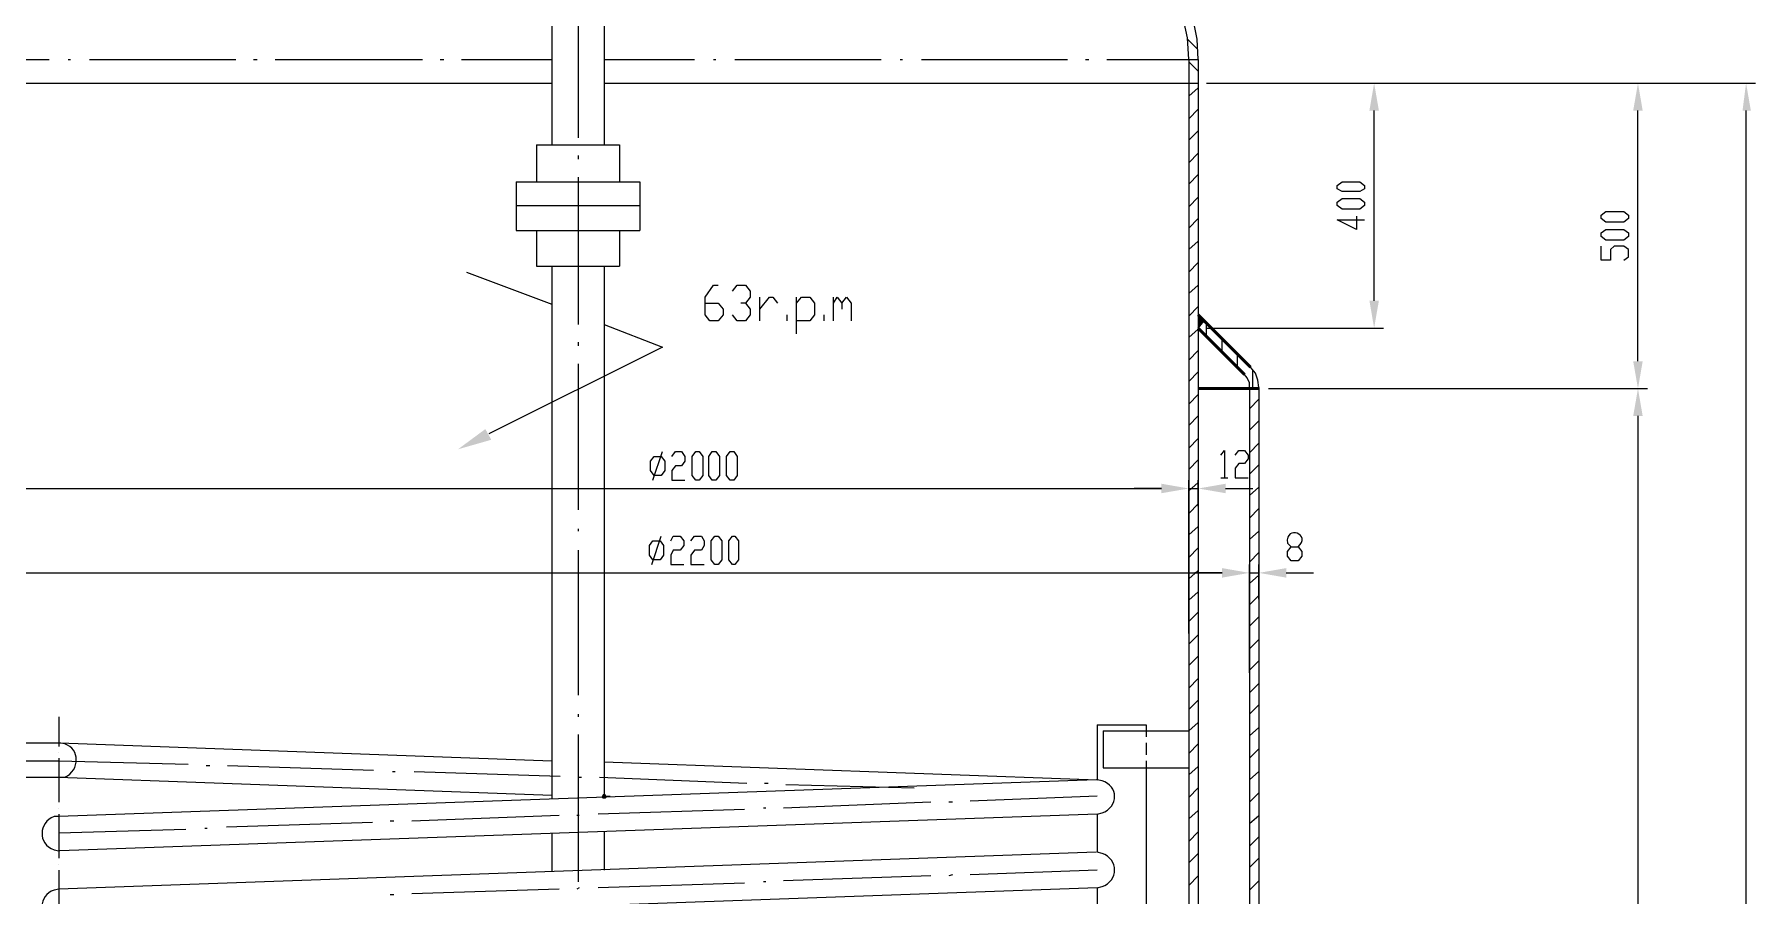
# Model space of a CAD drawing. Header units: millimetres. Extents: x -2210 to 6171, y -6737 to 5572.
# Drawn here: x -610 to 2208, y 1052 to 2461 of the extents above; entities that cross this region are included whole.
import ezdxf

# ---------------------------------------------------------------- set-up
doc = ezdxf.new("R2010")
doc.units = ezdxf.units.MM
doc.layers.add('1', color=7, linetype='Continuous')

msp = doc.modelspace()

# ---------------------------------------------------------------- hatches: boundary and pattern name
h = msp.add_hatch(color=0)
h.dxf.hatch_style = 2
h.paths.add_polyline_path([(1575.9, 2336.7), (1591.4, 2336.7), (1583.6, 2381.5)])
h = msp.add_hatch(color=0)
h.dxf.hatch_style = 2
h.paths.add_polyline_path([(2007.8, 2336.7), (2023.3, 2336.7), (2015.6, 2381.5)])
h = msp.add_hatch(color=0)
h.dxf.hatch_style = 2
h.paths.add_polyline_path([(2186.8, 2336.7), (2200.4, 2336.7), (2192.6, 2381.5)])
h = msp.add_hatch(color=0)
h.dxf.hatch_style = 2
h.paths.add_polyline_path([(1295.7, 2002.1), (1295.7, 1992.4), (1305.4, 1992.4)])
h = msp.add_hatch(color=0)
h.dxf.hatch_style = 2
h.paths.add_polyline_path([(1575.9, 2025.4), (1591.4, 2025.4), (1583.6, 1980.7)])
h = msp.add_hatch(color=0)
h.dxf.hatch_style = 2
h.paths.add_polyline_path([(1295.7, 1992.4), (1305.4, 1992.4), (1295.7, 1980.7)])
h = msp.add_hatch(color=0)
h.dxf.hatch_style = 2
h.paths.add_polyline_path([(2007.8, 1926.2), (2023.3, 1926.2), (2015.6, 1881.5)])
h = msp.add_hatch(color=0)
h.dxf.hatch_style = 2
h.paths.add_polyline_path([(2007.8, 1836.7), (2023.3, 1836.7), (2015.6, 1881.5)])
h = msp.add_hatch(color=0)
h.dxf.hatch_style = 2
h.paths.add_polyline_path([(138.1, 1797.8), (83.6, 1782.2), (128.4, 1815.3)])
h = msp.add_hatch(color=0)
h.dxf.hatch_style = 2
h.paths.add_polyline_path([(1235.4, 1725.8), (1235.4, 1710.3), (1280.1, 1718)])
h = msp.add_hatch(color=0)
h.dxf.hatch_style = 2
h.paths.add_polyline_path([(1235.4, 1725.8), (1235.4, 1710.3), (1280.1, 1718)])
h = msp.add_hatch(color=0)
h.dxf.hatch_style = 2
h.paths.add_polyline_path([(1340.5, 1725.8), (1340.5, 1710.3), (1295.7, 1718)])
h = msp.add_hatch(color=0)
h.dxf.hatch_style = 2
h.paths.add_polyline_path([(1334.6, 1587.7), (1334.6, 1572.1), (1379.4, 1579.9)])
h = msp.add_hatch(color=0)
h.dxf.hatch_style = 2
h.paths.add_polyline_path([(1334.6, 1587.7), (1334.6, 1572.1), (1379.4, 1579.9)])
h = msp.add_hatch(color=0)
h.dxf.hatch_style = 2
h.paths.add_polyline_path([(1439.7, 1587.7), (1439.7, 1572.1), (1394.9, 1579.9)])
h = msp.add_hatch(color=0)
h.dxf.hatch_style = 2
h.paths.add_polyline_path([(319.1, 1214.2), (321, 1218), (324.9, 1218), (326.8, 1214.2), (326.8, 1212.2), (324.9, 1210.3), (321, 1210.3), (319.1, 1212.2)])

# ---------------------------------------------------------------- linework, layer by layer
at = {"layer": '1', "color": 0, "lineweight": 25}
for points in [[(237.3, 2967.1), (237.3, 2280.3)], [(322.9, 2967.1), (322.9, 2280.3)], [(280.1, 2531.3), (280.1, 2292)], [(1293.8, 2437.9), (1278.2, 2453.5)], [(-733.5, 2420.4), (-585.6, 2420.4)], [(-554.5, 2420.4), (-550.6, 2420.4)], [(-519.5, 2420.4), (-280.2, 2420.4)], [(-251, 2420.4), (-245.1, 2420.4)], [(-216, 2420.4), (25.3, 2420.4)], [(54.5, 2420.4), (60.3, 2420.4)], [(89.5, 2420.4), (237.3, 2420.4)], [(322.9, 2420.4), (470.8, 2420.4)], [(501.9, 2420.4), (505.8, 2420.4)], [(537, 2420.4), (776.3, 2420.4)], [(807.4, 2420.4), (811.3, 2420.4)], [(842.4, 2420.4), (1081.7, 2420.4)], [(1110.9, 2420.4), (1116.7, 2420.4)], [(1145.9, 2420.4), (1295.7, 2420.4)], [(1280.1, 2420.4), (1280.1, -655.5)], [(1295.7, 2400.9), (1280.1, 2416.5)], [(1295.7, 2420.4), (1295.7, -655.5)], [(-733.5, 2381.5), (237.3, 2381.5)], [(322.9, 2381.5), (1295.7, 2381.5)], [(1280.1, 2360.1), (1295.7, 2373.7)], [(1309.3, 2381.5), (2029.2, 2381.5)], [(1309.3, 2381.5), (1599.2, 2381.5)], [(1640.1, 2381.5), (2208.2, 2381.5)], [(1280.1, 2323.1), (1295.7, 2338.7)], [(1583.6, 2025.4), (1583.6, 2336.7)], [(2015.6, 1926.2), (2015.6, 2336.7)], [(2192.6, -571.8), (2192.6, 2336.7)], [(1280.1, 2288.1), (1295.7, 2303.6)], [(212.1, 2280.3), (212.1, 2220)], [(212.1, 2280.3), (348.2, 2280.3)], [(280.1, 2262.8), (280.1, 2257)], [(348.2, 2280.3), (348.2, 2220)], [(1280.1, 2251.1), (1295.7, 2266.7)], [(280.1, 2227.8), (280.1, 1986.5)], [(1280.1, 2216.1), (1295.7, 2231.7)], [(179, 2220), (381.3, 2220)], [(179, 2220), (179, 2140.2)], [(381.3, 2220), (381.3, 2140.2)], [(1568.1, 2208.3), (1560.3, 2204.4), (1531.1, 2204.4), (1523.3, 2208.3), (1523.3, 2214.2), (1531.1, 2220), (1560.3, 2220), (1568.1, 2214.2), (1568.1, 2208.3)], [(179, 2181.1), (381.3, 2181.1)], [(1280.1, 2179.1), (1295.7, 2194.7)], [(1568.1, 2181.1), (1560.3, 2175.2), (1531.1, 2175.2), (1523.3, 2181.1), (1523.3, 2186.9), (1531.1, 2192.8), (1560.3, 2192.8), (1568.1, 2186.9), (1568.1, 2181.1)], [(2000, 2159.7), (1992.2, 2153.8), (1963, 2153.8), (1955.2, 2159.7), (1955.2, 2165.5), (1963, 2171.4), (1992.2, 2171.4), (2000, 2165.5), (2000, 2159.7)], [(1280.1, 2144.1), (1295.7, 2159.7)], [(1554.5, 2163.6), (1554.5, 2142.2), (1523.3, 2157.7), (1568.1, 2157.7)], [(2000, 2130.5), (1992.2, 2124.7), (1963, 2124.7), (1955.2, 2130.5), (1955.2, 2136.3), (1963, 2142.2), (1992.2, 2142.2), (2000, 2136.3), (2000, 2130.5)], [(179, 2140.2), (381.3, 2140.2)], [(212.1, 2140.2), (212.1, 2081.9)], [(348.2, 2140.2), (348.2, 2081.9)], [(1280.1, 2109.1), (1295.7, 2122.7)], [(1992.2, 2091.6), (2000, 2097.4), (2000, 2109.1), (1992.2, 2114.9), (1976.6, 2114.9), (1970.8, 2109.1), (1970.8, 2091.6), (1955.2, 2091.6), (1955.2, 2114.9)], [(1280.1, 2072.1), (1295.7, 2087.7)], [(97.3, 2072.1), (237.3, 2019.6)], [(212.1, 2081.9), (348.2, 2081.9)], [(237.3, 2081.9), (237.3, 1216.1)], [(322.9, 2081.9), (322.9, 1214.2)], [(488.3, 2021.5), (509.7, 2021.5), (517.5, 2011.8), (517.5, 2002.1), (509.7, 1992.4), (496.1, 1992.4), (488.3, 2002.1), (488.3, 2031.3), (501.9, 2050.7), (509.7, 2050.7)], [(533.1, 2041), (540.8, 2050.7), (554.5, 2050.7), (562.2, 2041), (562.2, 2031.3), (554.5, 2021.5), (546.7, 2021.5)], [(577.8, 1992.4), (577.8, 2031.3)], [(577.8, 2011.8), (593.4, 2031.3), (599.2, 2031.3), (607, 2021.5)], [(638.1, 1971), (638.1, 2031.3)], [(638.1, 2021.5), (645.9, 2031.3), (659.5, 2031.3), (667.3, 2021.5), (667.3, 2002.1), (659.5, 1992.4), (638.1, 1992.4)], [(698.4, 1992.4), (698.4, 2031.3)], [(698.4, 2021.5), (704.3, 2031.3), (712.1, 2021.5), (712.1, 2011.8)], [(712.1, 2021.5), (719.8, 2031.3), (727.6, 2021.5), (727.6, 1992.4)], [(1280.1, 2037.1), (1295.7, 2050.7)], [(554.5, 2021.5), (562.2, 2011.8), (562.2, 2002.1), (554.5, 1992.4), (540.8, 1992.4), (533.1, 2002.1)], [(622.6, 1992.4), (622.6, 2002.1)], [(682.9, 1992.4), (682.9, 2002.1)], [(1280.1, 2000.1), (1295.7, 2015.7)], [(322.9, 1986.5), (418.3, 1949.6)], [(1280.1, 1965.1), (1295.7, 1978.7)], [(1295.7, 1980.7), (1305.4, 1992.4)], [(1309.3, 1967.1), (1309.3, 1988.5)], [(1309.3, 1980.7), (1599.2, 1980.7)], [(418.3, 1949.6), (134.2, 1807.5)], [(280.1, 1957.3), (280.1, 1951.5)], [(1334.6, 1941.8), (1334.6, 1963.2)], [(280.1, 1922.3), (280.1, 1683)], [(1280.1, 1928.2), (1295.7, 1943.7)], [(1359.9, 1916.5), (1359.9, 1937.9)], [(1394.9, 1883.4), (1393, 1895.1), (1389.1, 1906.8), (1381.3, 1916.5)], [(1280.1, 1893.1), (1295.7, 1908.7)], [(1379.4, 1883.4), (1379.4, 1891.2), (1375.5, 1899), (1371.6, 1904.8)], [(1385.2, 1881.5), (1385.2, 1912.6)], [(1280.1, 1856.2), (1295.7, 1871.7)], [(1379.4, 1883.4), (1379.4, -682.7)], [(1379.4, 1848.4), (1394.9, 1864)], [(1394.9, 1883.4), (1394.9, -682.7)], [(1410.5, 1881.5), (2029.2, 1881.5)], [(1647.8, 1881.5), (2031.1, 1881.5)], [(1280.1, 1821.2), (1295.7, 1836.7)], [(2015.6, 1836.7), (2015.6, -610.7)], [(1379.4, 1813.4), (1394.9, 1828.9)], [(402.7, 1731.7), (418.3, 1778.4)], [(433.8, 1770.6), (439.7, 1778.4), (449.4, 1778.4), (455.2, 1770.6), (455.2, 1762.8), (449.4, 1755), (439.7, 1755), (433.8, 1747.2), (433.8, 1731.7), (455.2, 1731.7)], [(472.8, 1731.7), (466.9, 1739.4), (466.9, 1770.6), (472.8, 1778.4), (478.6, 1778.4), (484.4, 1770.6), (484.4, 1739.4), (478.6, 1731.7), (472.8, 1731.7)], [(500, 1731.7), (494.2, 1739.4), (494.2, 1770.6), (500, 1778.4), (505.8, 1778.4), (511.7, 1770.6), (511.7, 1739.4), (505.8, 1731.7), (500, 1731.7)], [(529.2, 1731.7), (523.3, 1739.4), (523.3, 1770.6), (529.2, 1778.4), (535, 1778.4), (540.8, 1770.6), (540.8, 1739.4), (535, 1731.7), (529.2, 1731.7)], [(1280.1, 1784.2), (1295.7, 1799.8)], [(1332.7, 1772.5), (1338.5, 1780.3), (1338.5, 1735.6)], [(1356, 1772.5), (1361.9, 1780.3), (1371.6, 1780.3), (1377.4, 1772.5), (1377.4, 1766.7), (1371.6, 1758.9), (1361.9, 1758.9), (1356, 1751.1), (1356, 1735.6), (1377.4, 1735.6)], [(1379.4, 1776.4), (1394.9, 1792)], [(404.7, 1739.4), (398.8, 1747.2), (398.8, 1762.8), (404.7, 1770.6), (416.3, 1770.6), (422.2, 1762.8), (422.2, 1747.2), (416.3, 1739.4), (404.7, 1739.4)], [(1280.1, 1749.2), (1295.7, 1764.7)], [(1379.4, 1741.4), (1394.9, 1757)], [(1280.1, 1480.7), (1280.1, 1731.7)], [(1280.1, 1686.9), (1280.1, 1731.7)], [(1280.1, 1714.2), (1295.7, 1727.8)], [(1295.7, 1688.9), (1295.7, 1731.7)], [(1332.7, 1735.6), (1344.3, 1735.6)], [(1379.4, 1706.4), (1394.9, 1720)], [(-673.2, 1718), (1235.4, 1718)], [(1235.4, 1718), (1190.7, 1718)], [(1280.1, 1718), (1295.7, 1718)], [(1280.1, 1677.2), (1295.7, 1692.8)], [(1340.5, 1718), (1385.2, 1718)], [(1379.4, 1669.4), (1394.9, 1685)], [(280.1, 1651.9), (280.1, 1648)], [(400.8, 1593.5), (416.3, 1640.2)], [(431.9, 1632.4), (435.8, 1640.2), (447.5, 1640.2), (453.3, 1632.4), (453.3, 1624.7), (447.5, 1616.9), (435.8, 1616.9), (431.9, 1609.1), (431.9, 1593.5), (453.3, 1593.5)], [(465, 1632.4), (470.8, 1640.2), (482.5, 1640.2), (486.4, 1632.4), (486.4, 1624.7), (482.5, 1616.9), (470.8, 1616.9), (465, 1609.1), (465, 1593.5), (486.4, 1593.5)], [(503.9, 1593.5), (498, 1601.3), (498, 1632.4), (503.9, 1640.2), (509.7, 1640.2), (515.6, 1632.4), (515.6, 1601.3), (509.7, 1593.5), (503.9, 1593.5)], [(533.1, 1593.5), (527.2, 1601.3), (527.2, 1632.4), (533.1, 1640.2), (537, 1640.2), (542.8, 1632.4), (542.8, 1601.3), (537, 1593.5), (533.1, 1593.5)], [(1280.1, 1642.2), (1295.7, 1655.8)], [(1379.4, 1634.4), (1394.9, 1648)], [(280.1, 1616.9), (280.1, 1379.5)], [(402.7, 1601.3), (396.9, 1609.1), (396.9, 1624.7), (402.7, 1632.4), (414.4, 1632.4), (420.2, 1624.7), (420.2, 1609.1), (414.4, 1601.3), (402.7, 1601.3)], [(1280.1, 1605.2), (1295.7, 1620.8)], [(1379.4, 1597.4), (1394.9, 1613)], [(1459.1, 1622.7), (1465, 1614.9), (1465, 1607.2), (1459.1, 1599.4), (1447.5, 1599.4)], [(-774.3, 1579.9), (1334.6, 1579.9)], [(1280.1, 1570.2), (1295.7, 1583.8)], [(1334.6, 1579.9), (1289.9, 1579.9)], [(1379.4, 1416.5), (1379.4, 1593.5)], [(1379.4, 1537.1), (1379.4, 1593.5)], [(1379.4, 1579.9), (1394.9, 1579.9)], [(1394.9, 1537.1), (1394.9, 1593.5)], [(1439.7, 1579.9), (1484.4, 1579.9)], [(1379.4, 1562.4), (1394.9, 1576)], [(1280.1, 1535.2), (1295.7, 1548.8)], [(1379.4, 1527.4), (1394.9, 1542.9)], [(1280.1, 1500.1), (1295.7, 1515.7)], [(1379.4, 1492.4), (1394.9, 1507.9)], [(1280.1, 1463.2), (1295.7, 1478.7)], [(1379.4, 1455.4), (1394.9, 1471)], [(1280.1, 1428.2), (1295.7, 1443.7)], [(1379.4, 1420.4), (1394.9, 1435.9)], [(1280.1, 1391.2), (1295.7, 1406.8)], [(1379.4, 1383.4), (1394.9, 1399)], [(1280.1, 1356.2), (1295.7, 1371.7)], [(1379.4, 1348.4), (1394.9, 1364)], [(-570, 1344.5), (-570, 1295.9)], [(280.1, 1348.4), (280.1, 1344.5)], [(1130.3, 1330.9), (1210.1, 1330.9)], [(1130.3, 1330.9), (1130.3, 1241.4)], [(1210.1, 1330.9), (1210.1, 1321.2)], [(1280.1, 1321.2), (1295.7, 1334.8)], [(1379.4, 1313.4), (1394.9, 1327)], [(-916.4, 1301.7), (-570, 1301.7)], [(-568.1, 1301.7), (237.3, 1272.5)], [(280.1, 1315.3), (280.1, 1074.1)], [(1140.1, 1321.2), (1140.1, 1260.8)], [(1140.1, 1321.2), (1280.1, 1321.2)], [(1210.1, 1321.2), (1210.1, 1311.4)], [(1210.1, 1301.7), (1210.1, 1282.2)], [(1280.1, 1284.2), (1295.7, 1299.8)], [(-647.9, 1272.5), (-570, 1272.5)], [(-570, 1286.1), (-570, 1286.1)], [(-570, 1276.4), (-570, 1204.4)], [(-570, 1272.5), (-358, 1266.7)], [(322.9, 1270.6), (1130.3, 1241.4)], [(1210.1, 1272.5), (1210.1, 1260.8)], [(1379.4, 1276.4), (1394.9, 1292)], [(-916.4, 1245.3), (-570, 1245.3)], [(-570, 1245.3), (237.3, 1216.1)], [(1128.4, 1241.4), (-570, 1181.1)], [(-328.8, 1264.7), (-323, 1264.7)], [(-293.8, 1264.7), (-54.5, 1257)], [(-23.4, 1255), (-19.5, 1255)], [(11.7, 1255), (251, 1247.2)], [(280.1, 1245.3), (286, 1245.3)], [(315.2, 1245.3), (556.4, 1235.6)], [(1140.1, 1260.8), (1280.1, 1260.8)], [(1210.1, 1260.8), (1210.1, -840.3)], [(1280.1, 1249.2), (1295.7, 1262.8)], [(1379.4, 1241.4), (1394.9, 1255)], [(237.3, 1216.1), (237.3, 1210.3)], [(322.9, 1214.2), (332.7, 1214.2)], [(585.6, 1235.6), (591.4, 1235.6)], [(620.6, 1233.6), (830.7, 1227.8)], [(1130.3, 1214.2), (922.2, 1206.4)], [(1280.1, 1212.2), (1295.7, 1227.8)], [(1379.4, 1204.4), (1394.9, 1220)], [(-570, 1194.7), (-570, 1194.7)], [(-570, 1185), (-570, 1113)], [(1130.3, 1185), (-568.1, 1124.7)], [(552.5, 1192.8), (313.2, 1185)], [(587.5, 1194.7), (583.6, 1194.7)], [(858, 1204.4), (616.7, 1194.7)], [(893, 1204.4), (887.1, 1204.4)], [(1130.3, 1185), (1130.3, 1122.7)], [(1280.1, 1177.2), (1295.7, 1190.8)], [(-361.9, 1159.7), (-570, 1153.8)], [(-326.9, 1161.6), (-330.7, 1161.6)], [(-56.4, 1171.4), (-295.7, 1163.6)], [(-21.4, 1173.3), (-27.2, 1173.3)], [(249, 1183), (7.8, 1173.3)], [(282.1, 1183), (278.2, 1183)], [(322.9, 1155.8), (322.9, 1093.5)], [(1280.1, 1140.2), (1295.7, 1155.8)], [(1379.4, 1169.4), (1394.9, 1183)], [(237.3, 1153.8), (237.3, 1091.6)], [(1379.4, 1132.4), (1394.9, 1148)], [(1128.4, 1122.7), (-570, 1062.4)], [(-570, 1103.3), (-570, 1103.3)], [(1280.1, 1105.2), (1295.7, 1120.8)], [(1379.4, 1097.4), (1394.9, 1113)], [(-570, 1093.5), (-570, 1021.5)], [(552.5, 1072.1), (313.2, 1064.3)], [(587.5, 1074.1), (583.6, 1074.1)], [(858, 1083.8), (616.7, 1076)], [(893, 1085.8), (887.1, 1083.8)], [(1130.3, 1093.5), (922.2, 1085.8)], [(1280.1, 1068.2), (1295.7, 1083.8)], [(1379.4, 1060.5), (1394.9, 1076)], [(1130.3, 1064.3), (-568.1, 1004)], [(-21.4, 1052.7), (-27.2, 1052.7)], [(249, 1062.4), (7.8, 1054.6)], [(282.1, 1064.3), (278.2, 1062.4)], [(1130.3, 1064.3), (1130.3, 521.5)]]:
    msp.add_lwpolyline(points, dxfattribs=at)
at = {"layer": '1', "color": 0, "lineweight": 50}
for points in [[(1381.3, 1916.5), (1295.7, 2002.1)], [(1371.6, 1904.8), (1295.7, 1980.7)], [(1394.9, 1881.5), (1295.7, 1881.5)]]:
    msp.add_lwpolyline(points, dxfattribs=at)
at = {"layer": '1', "color": 0, "lineweight": 25}
for points, knots in [([(237.3, 2920.4), (237.3, 2920.4), (169.3, 2916.5), (169.3, 2916.5), (-103.1, 2908.7), (-661.5, 2784.2), (-716, 2455.4), (-716, 2455.4), (-719.9, 2420.4), (-719.9, 2420.4)], [0, 0, 0, 0, 1, 1, 1, 2, 2, 2, 3, 3, 3, 3]), ([(1280.1, 2420.4), (1280.1, 2420.4), (1278.2, 2455.4), (1278.2, 2455.4), (1221.8, 2784.2), (665.4, 2908.7), (393, 2916.5), (393, 2916.5), (322.9, 2920.4), (322.9, 2920.4)], [0, 0, 0, 0, 1, 1, 1, 2, 2, 2, 3, 3, 3, 3]), ([(-465, 2770.6), (-465, 2770.6), (-496.1, 2753.1), (-496.1, 2753.1), (-607, 2685), (-719.9, 2583.8), (-733.5, 2445.7), (-733.5, 2445.7), (-733.5, 2420.4), (-733.5, 2420.4)], [0, 0, 0, 0, 1, 1, 1, 2, 2, 2, 3, 3, 3, 3]), ([(1295.7, 2420.4), (1295.7, 2420.4), (1293.8, 2453.5), (1293.8, 2453.5), (1282.1, 2527.4), (1245.1, 2591.6), (1196.5, 2644.1), (1196.5, 2644.1), (1167.3, 2673.3), (1167.3, 2673.3)], [0, 0, 0, 0, 1, 1, 1, 2, 2, 2, 3, 3, 3, 3]), ([(1447.5, 1599.4), (1447.5, 1599.4), (1441.6, 1607.2), (1441.6, 1607.2), (1441.6, 1607.2), (1441.6, 1614.9), (1441.6, 1614.9), (1441.6, 1614.9), (1447.5, 1622.7), (1447.5, 1622.7), (1447.5, 1622.7), (1459.1, 1622.7), (1459.1, 1622.7), (1482.5, 1642.2), (1437.7, 1659.7), (1441.6, 1628.6), (1441.6, 1628.6), (1447.5, 1622.7), (1447.5, 1622.7)], [0, 0, 0, 0, 1, 1, 1, 2, 2, 2, 3, 3, 3, 4, 4, 4, 5, 5, 5, 6, 6, 6, 6]), ([(-570, 1245.3), (-570, 1245.3), (-560.3, 1245.3), (-560.3, 1245.3), (-535, 1257), (-535, 1292), (-560.3, 1299.8), (-560.3, 1299.8), (-570, 1301.7), (-570, 1301.7)], [0, 0, 0, 0, 1, 1, 1, 2, 2, 2, 3, 3, 3, 3]), ([(1130.3, 1185), (1130.3, 1185), (1138.1, 1186.9), (1138.1, 1186.9), (1165.4, 1196.6), (1165.4, 1231.7), (1138.1, 1239.4), (1138.1, 1239.4), (1130.3, 1241.4), (1130.3, 1241.4)], [0, 0, 0, 0, 1, 1, 1, 2, 2, 2, 3, 3, 3, 3]), ([(-570, 1181.1), (-570, 1181.1), (-577.8, 1181.1), (-577.8, 1181.1), (-603.1, 1171.4), (-605.1, 1136.3), (-577.8, 1126.6), (-577.8, 1126.6), (-570, 1124.7), (-570, 1124.7)], [0, 0, 0, 0, 1, 1, 1, 2, 2, 2, 3, 3, 3, 3]), ([(1130.3, 1064.3), (1130.3, 1064.3), (1138.1, 1066.3), (1138.1, 1066.3), (1165.4, 1076), (1165.4, 1111), (1138.1, 1120.8), (1138.1, 1120.8), (1130.3, 1122.7), (1130.3, 1122.7)], [0, 0, 0, 0, 1, 1, 1, 2, 2, 2, 3, 3, 3, 3]), ([(-570, 1062.4), (-570, 1062.4), (-577.8, 1060.5), (-577.8, 1060.5), (-603.1, 1052.7), (-605.1, 1015.7), (-577.8, 1006), (-577.8, 1006), (-570, 1004), (-570, 1004)], [0, 0, 0, 0, 1, 1, 1, 2, 2, 2, 3, 3, 3, 3])]:
    msp.add_open_spline(points, degree=3, knots=knots, dxfattribs=at)

doc.saveas('drawing.dxf')
